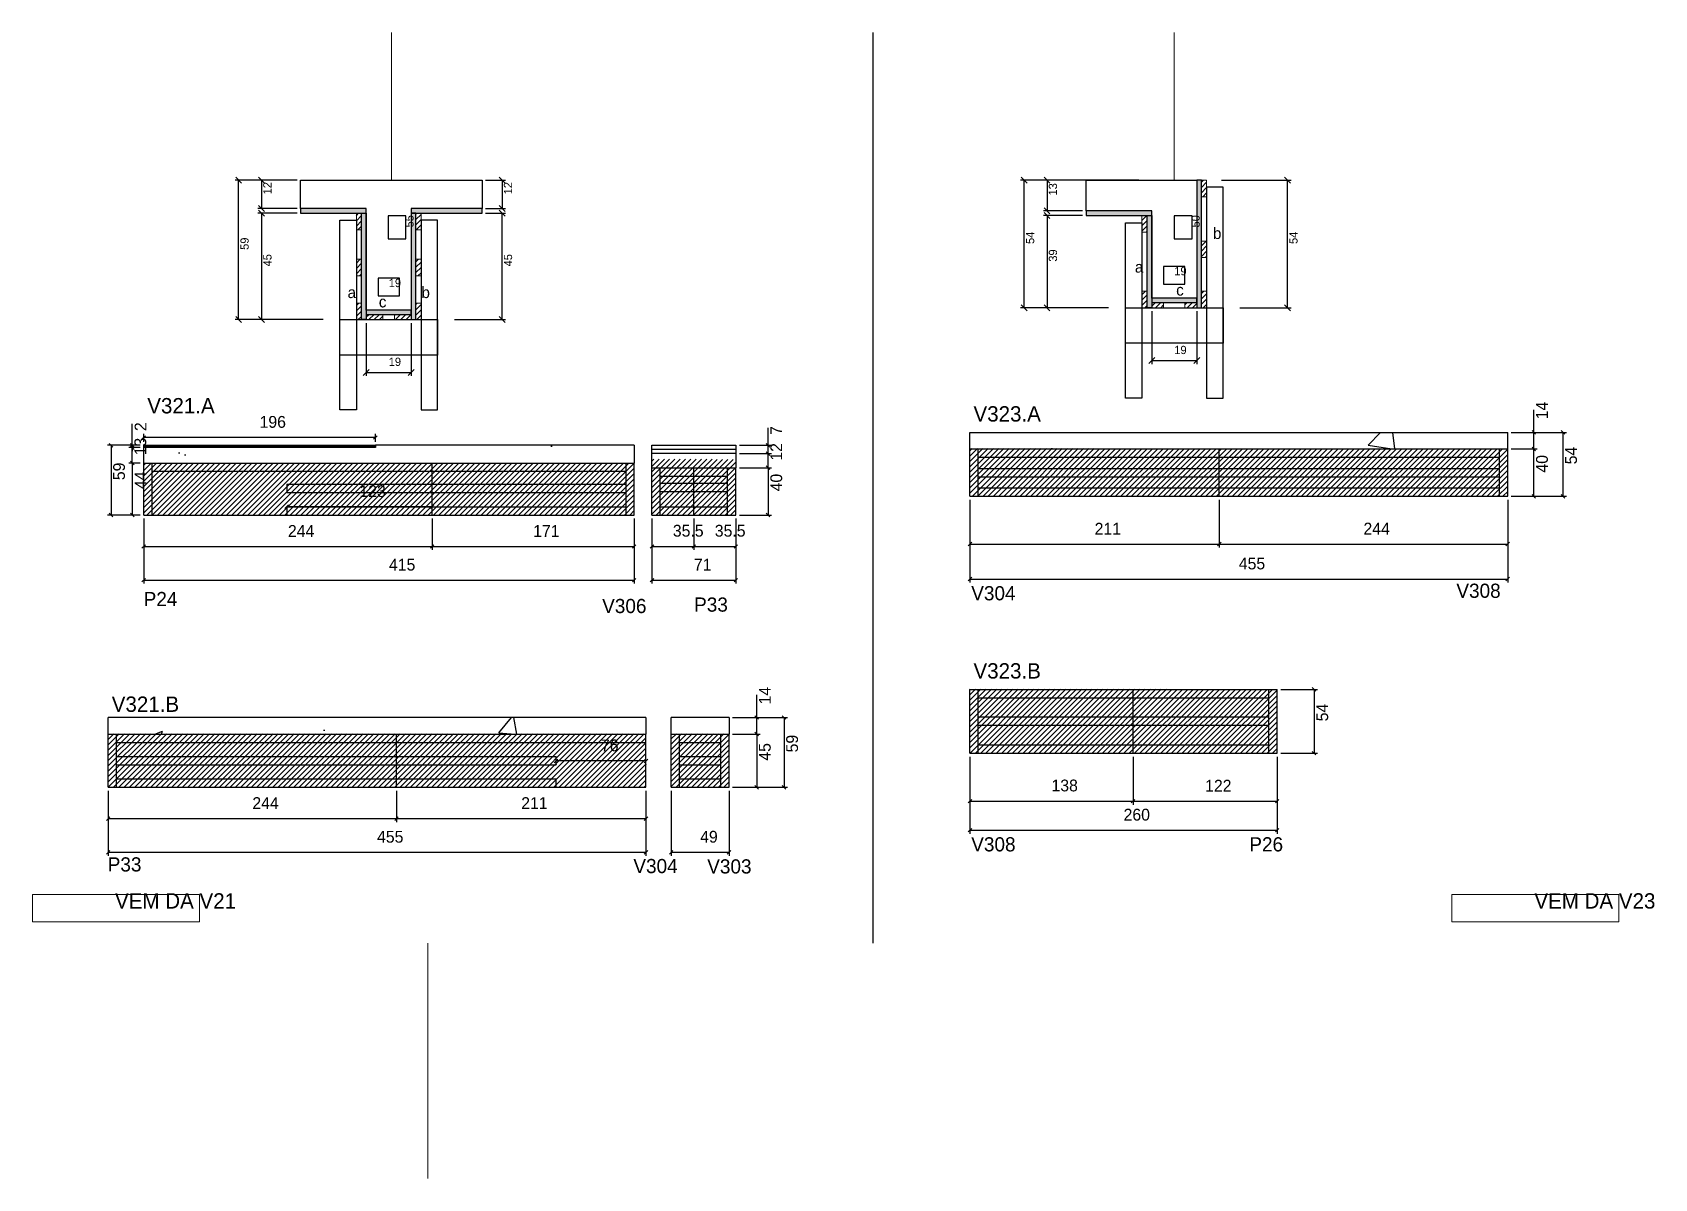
# Model space of a CAD drawing. Header units: metres. Extents: x 6735 to 8107, y 2759 to 3729.
import ezdxf

# ---------------------------------------------------------------- set-up
doc = ezdxf.new("R2010")
doc.units = ezdxf.units.M
for name, color, linetype in [('5', 7, 'Continuous'), ('CONCRETO', 7, 'Continuous'), ('COTA', 7, 'Continuous'), ('Cota Seção (2x)', 7, 'Continuous'), ('detalhes', 7, 'Continuous'), ('Hachura', 7, 'Continuous'), ('Madeira', 7, 'Continuous'), ('Painéis', 7, 'Continuous'), ('REAPROVEITAMENTO', 7, 'Continuous'), ('SARR_2.2x7', 7, 'Continuous'), ('SARR_3.5x7', 7, 'Continuous'), ('SARR_EDITAR', 7, 'Continuous'), ('SARRAFO DE PRESSAO', 7, 'Continuous'), ('Texto Seção', 7, 'Continuous')]:
    doc.layers.add(name, color=color, linetype=linetype)

msp = doc.modelspace()

# ---------------------------------------------------------------- hatches: boundary and pattern name
at = {"layer": 'COTA'}
h = msp.add_hatch(dxfattribs=at)
h.set_pattern_fill('AR-CONC')
h.paths.add_polyline_path([(7024.7, 3377.1), (6828.7, 3377.1), (6828.7, 3364.1), (7243.7, 3364.1), (7243.7, 3379.1), (7024.7, 3379.1), (7024.7, 3377.1)])
h = msp.add_hatch(dxfattribs=at)
h.set_pattern_fill('AR-CONC')
h.paths.add_polyline_path([(7982.8, 3376), (7982.8, 3390), (7527.8, 3390), (7527.8, 3376), (7982.8, 3376), (7982.8, 3376)])
h = msp.add_hatch(dxfattribs=at)
h.set_pattern_fill('AR-CONC')
h.paths.add_polyline_path([(7329.7, 3360.1), (7329.7, 3372.1), (7258.7, 3372.1), (7258.7, 3360.1), (7329.7, 3360.1)])
h = msp.add_hatch(dxfattribs=at)
h.set_pattern_fill('AR-CONC')
h.paths.add_polyline_path([(7253.6, 3134.7), (7253.6, 3148.7), (6798.3, 3148.7), (6798.6, 3134.7), (7253.6, 3134.7), (7253.6, 3134.7)])
h = msp.add_hatch(dxfattribs=at)
h.set_pattern_fill('AR-CONC')
h.paths.add_polyline_path([(7324, 3134.7), (7324, 3148.7), (7275, 3148.7), (7275, 3134.7), (7324, 3134.7), (7324, 3134.7)])
at = {"layer": 'Hachura'}
h = msp.add_hatch(color=7, dxfattribs=at)
h.dxf.hatch_style = 1
h.paths.add_polyline_path([(7723.7, 3603.5), (7719.7, 3603.5), (7719.7, 3495.5), (7723.7, 3495.5), (7723.7, 3603.5)])
h = msp.add_hatch(dxfattribs=at)
h.set_pattern_fill('ANSI31')
h.paths.add_polyline_path([(7723.7, 3589.5), (7728.1, 3589.5), (7728.1, 3603.5), (7723.7, 3603.5), (7723.7, 3589.5)])
h = msp.add_hatch(color=7, dxfattribs=at)
h.dxf.hatch_style = 1
h.paths.add_polyline_path([(7017, 3575.5), (7017, 3579.5), (6961.4, 3579.5), (6961.4, 3575.5), (7017, 3575.5)])
h = msp.add_hatch(dxfattribs=at)
h.set_pattern_fill('ANSI31')
h.paths.add_polyline_path([(7008.6, 3561.5), (7013, 3561.5), (7013, 3575.5), (7008.6, 3575.5), (7008.6, 3561.5)])
h = msp.add_hatch(color=7, dxfattribs=at)
h.dxf.hatch_style = 1
h.paths.add_polyline_path([(7013, 3575.5), (7017, 3575.5), (7017, 3485.5), (7013, 3485.5), (7013, 3575.5)])
h = msp.add_hatch(color=7, dxfattribs=at)
h.dxf.hatch_style = 1
h.paths.add_polyline_path([(7115, 3575.5), (7115, 3579.5), (7055, 3579.5), (7055, 3575.5), (7115, 3575.5)])
h = msp.add_hatch(color=7, dxfattribs=at)
h.dxf.hatch_style = 1
h.paths.add_polyline_path([(7059, 3575.5), (7055, 3575.5), (7055, 3485.5), (7059, 3485.5), (7059, 3575.5)])
h = msp.add_hatch(dxfattribs=at)
h.set_pattern_fill('ANSI31')
h.paths.add_polyline_path([(7063.4, 3561.5), (7059, 3561.5), (7059, 3575.5), (7063.4, 3575.5), (7063.4, 3561.5)])
h = msp.add_hatch(color=7, dxfattribs=at)
h.dxf.hatch_style = 1
h.paths.add_polyline_path([(7681.7, 3573.5), (7681.7, 3577.5), (7626.1, 3577.5), (7626.1, 3573.5), (7681.7, 3573.5)])
h = msp.add_hatch(dxfattribs=at)
h.set_pattern_fill('ANSI31')
h.paths.add_polyline_path([(7673.3, 3559.5), (7677.7, 3559.5), (7677.7, 3573.5), (7673.3, 3573.5), (7673.3, 3559.5)])
h = msp.add_hatch(color=7, dxfattribs=at)
h.dxf.hatch_style = 1
h.paths.add_polyline_path([(7681.7, 3573.5), (7677.7, 3573.5), (7677.7, 3495.5), (7681.7, 3495.5), (7681.7, 3573.5), (7681.7, 3573.5)])
h = msp.add_hatch(dxfattribs=at)
h.set_pattern_fill('ANSI31')
h.paths.add_polyline_path([(7723.7, 3538), (7728.1, 3538), (7728.1, 3552), (7723.7, 3552), (7723.7, 3538)])
h = msp.add_hatch(dxfattribs=at)
h.set_pattern_fill('ANSI31')
h.paths.add_polyline_path([(7008.6, 3522.5), (7013, 3522.5), (7013, 3536.5), (7008.6, 3536.5), (7008.6, 3522.5)])
h = msp.add_hatch(dxfattribs=at)
h.set_pattern_fill('ANSI31')
h.paths.add_polyline_path([(7063.4, 3522.5), (7059, 3522.5), (7059, 3536.5), (7063.4, 3536.5), (7063.4, 3522.5)])
h = msp.add_hatch(dxfattribs=at)
h.set_pattern_fill('ANSI31')
h.paths.add_polyline_path([(7673.3, 3495.5), (7677.7, 3495.5), (7677.7, 3509.5), (7673.3, 3509.5), (7673.3, 3495.5)])
h = msp.add_hatch(color=7, dxfattribs=at)
h.dxf.hatch_style = 1
h.paths.add_polyline_path([(7719.7, 3499.9), (7719.7, 3503.5), (7681.7, 3503.5), (7681.7, 3499.9), (7719.7, 3499.9)])
h = msp.add_hatch(dxfattribs=at)
h.set_pattern_fill('ANSI31')
h.paths.add_polyline_path([(7723.7, 3495.5), (7728.1, 3495.5), (7728.1, 3509.5), (7723.7, 3509.5), (7723.7, 3495.5)])
h = msp.add_hatch(dxfattribs=at)
h.set_pattern_fill('ANSI31')
h.paths.add_polyline_path([(7008.6, 3485.5), (7013, 3485.5), (7013, 3499.5), (7008.6, 3499.5), (7008.6, 3485.5)])
h = msp.add_hatch(color=7, dxfattribs=at)
h.dxf.hatch_style = 1
h.paths.add_polyline_path([(7055, 3489.9), (7055, 3493.5), (7017, 3493.5), (7017, 3489.9), (7055, 3489.9)])
h = msp.add_hatch(dxfattribs=at)
h.set_pattern_fill('ANSI31')
h.paths.add_polyline_path([(7017, 3485.5), (7017, 3489.9), (7031, 3489.9), (7031, 3485.5), (7017, 3485.5)])
h = msp.add_hatch(dxfattribs=at)
h.set_pattern_fill('ANSI31')
h.paths.add_polyline_path([(7055, 3485.5), (7055, 3489.9), (7041, 3489.9), (7041, 3485.5), (7055, 3485.5)])
h = msp.add_hatch(dxfattribs=at)
h.set_pattern_fill('ANSI31')
h.paths.add_polyline_path([(7063.4, 3485.5), (7059, 3485.5), (7059, 3499.5), (7063.4, 3499.5), (7063.4, 3485.5)])
h = msp.add_hatch(dxfattribs=at)
h.set_pattern_fill('ANSI31')
h.paths.add_polyline_path([(7681.7, 3495.5), (7681.7, 3499.9), (7691.7, 3499.9), (7691.7, 3495.5), (7681.7, 3495.5)])
h = msp.add_hatch(dxfattribs=at)
h.set_pattern_fill('ANSI31')
h.paths.add_polyline_path([(7719.7, 3495.5), (7719.7, 3499.9), (7709.7, 3499.9), (7709.7, 3495.5), (7719.7, 3495.5)])
at = {"layer": 'REAPROVEITAMENTO'}
h = msp.add_hatch(dxfattribs=at)
h.set_pattern_fill('ANSI31')
h.paths.add_polyline_path([(7243.7, 3320.1), (7243.7, 3364.1), (6828.7, 3364.1), (6828.7, 3320.1), (7243.7, 3320.1)])
h = msp.add_hatch(dxfattribs=at)
h.set_pattern_fill('ANSI31')
h.paths.add_polyline_path([(7329.7, 3320), (7329.7, 3367.2), (7258.7, 3367.3), (7258.7, 3320.2), (7329.7, 3320)])
h = msp.add_hatch(dxfattribs=at)
h.set_pattern_fill('ANSI31')
h.paths.add_polyline_path([(7527.8, 3336.1), (7527.8, 3376.3), (7982.8, 3376.1), (7982.8, 3336), (7527.8, 3336.1), (7527.8, 3336.1)])
h = msp.add_hatch(dxfattribs=at)
h.set_pattern_fill('ANSI31')
h.paths.add_polyline_path([(7527.8, 3118.6), (7527.8, 3172.7), (7787.8, 3172.5), (7787.8, 3118.4), (7527.8, 3118.6), (7527.8, 3118.6)])
h = msp.add_hatch(dxfattribs=at)
h.set_pattern_fill('ANSI31')
h.paths.add_polyline_path([(7253.6, 3089.7), (7253.6, 3134.8), (6798.6, 3135), (6798.6, 3089.8), (7253.6, 3089.7)])
h = msp.add_hatch(dxfattribs=at)
h.set_pattern_fill('ANSI31')
h.paths.add_polyline_path([(7324, 3089.7), (7324, 3134.8), (7275, 3135), (7275, 3089.8), (7324, 3089.7)])

# ---------------------------------------------------------------- linework, layer by layer
at = {"layer": 'CONCRETO', "color": 251, "lineweight": 25}
for points in [[(6961.4, 3579.5), (6961.4, 3603.5), (7115, 3603.5), (7115, 3579.5), (7055, 3579.5), (7055, 3493.5), (7017, 3493.5), (7017, 3579.5)], [(7626.1, 3577.5), (7626.1, 3603.5), (7681.7, 3603.5), (7681.7, 3603.5), (7719.7, 3603.5), (7719.7, 3503.5), (7681.7, 3503.5), (7681.7, 3577.5)]]:
    msp.add_lwpolyline(points, close=True, dxfattribs=at)
at = {"layer": 'COTA', "color": 241, "lineweight": 25}
for p, q in [((7445.7, 3728.5), (7445.7, 2957.8)), ((6828.7, 3364.1), (6828.7, 3377.1)), ((7243.7, 3379.1), (7024.7, 3379.1)), ((7243.7, 3379.1), (7243.7, 3364.1)), ((7527.8, 3376), (7527.8, 3390)), ((7527.8, 3390), (7982.8, 3390)), ((7982.8, 3376), (7982.8, 3390)), ((7258.7, 3360.1), (7258.7, 3372.1)), ((7329.7, 3372.1), (7258.7, 3372.1)), ((7329.7, 3372.1), (7329.7, 3360.1)), ((6798.6, 3134.7), (6798.6, 3148.7)), ((7253.6, 3148.7), (6798.6, 3148.7)), ((7253.6, 3148.7), (7253.6, 3134.7)), ((7275, 3134.7), (7275, 3148.7)), ((7324, 3148.7), (7275, 3148.7)), ((7324, 3148.7), (7324, 3134.7))]:
    msp.add_line(p, q, dxfattribs=at)
at = {"layer": 'COTA', "color": 4, "lineweight": 25}
for p, q in [((6958.4, 3603.5), (6906, 3603.5)), ((6909, 3485.5), (6909, 3603.5)), ((6958.4, 3603.5), (6925.3, 3603.5)), ((6928.3, 3603.5), (6928.3, 3579.5)), ((7118, 3603.5), (7134.9, 3603.5)), ((7131.9, 3603.5), (7131.9, 3579.5)), ((7670.7, 3603.5), (7570.7, 3603.5)), ((7573.7, 3495.5), (7573.7, 3603.5)), ((7623.1, 3603.5), (7590, 3603.5)), ((7593, 3603.5), (7593, 3577.5)), ((7740.7, 3603.5), (7799.5, 3603.5)), ((7796.5, 3495.5), (7796.5, 3603.5)), ((6958.4, 3579.5), (6925.3, 3579.5)), ((6958.4, 3575.5), (6925.3, 3575.5)), ((6928.3, 3575.5), (6928.3, 3485.5)), ((7118, 3579.5), (7134.9, 3579.5)), ((7118, 3575.5), (7134.9, 3575.5)), ((7131.9, 3485.5), (7131.9, 3575.5)), ((7623.1, 3577.5), (7590, 3577.5)), ((7623.1, 3573.5), (7590, 3573.5)), ((7593, 3573.5), (7593, 3495.5)), ((7645.1, 3495.5), (7570.7, 3495.5)), ((7645.1, 3495.5), (7590, 3495.5)), ((7681.7, 3492.5), (7681.7, 3447.8)), ((7719.7, 3492.5), (7719.7, 3447.8)), ((7756.3, 3495.5), (7799.5, 3495.5)), ((6980.4, 3485.5), (6906, 3485.5)), ((6980.4, 3485.5), (6925.3, 3485.5)), ((7017, 3482.5), (7017, 3437.8)), ((7055, 3482.5), (7055, 3437.8)), ((7091.6, 3485.5), (7134.9, 3485.5)), ((7681.7, 3450.8), (7719.7, 3450.8)), ((7017, 3440.8), (7055, 3440.8)), ((8004.9, 3390), (8004.9, 3409.1)), ((6819, 3379.1), (6819, 3397.2)), ((7357, 3379.1), (7357, 3393.8)), ((6825.7, 3379.1), (6798, 3379.1)), ((6801, 3379.1), (6801, 3320.1)), ((6825.7, 3379.1), (6816, 3379.1)), ((6825.7, 3377.1), (6816, 3377.1)), ((6825.7, 3377.1), (6816, 3377.1)), ((6819, 3377.1), (6819, 3379.1)), ((6819, 3364.1), (6819, 3377.1)), ((6819, 3377.1), (6819, 3374.1)), ((6828.7, 3382.1), (6828.7, 3388.7)), ((7024.7, 3385.7), (6828.7, 3385.7)), ((7024.7, 3382.1), (7024.7, 3388.7)), ((7332.7, 3379.1), (7360, 3379.1)), ((7357, 3372.1), (7357, 3379.1)), ((7985.8, 3390), (8007.9, 3390)), ((7985.8, 3390), (8032.6, 3390)), ((8004.9, 3376), (8004.9, 3390)), ((8029.6, 3390), (8029.6, 3336)), ((6825.7, 3364.1), (6816, 3364.1)), ((6825.7, 3364.1), (6816, 3364.1)), ((6819, 3364.1), (6819, 3320.1)), ((7332.7, 3372.1), (7360, 3372.1)), ((7332.7, 3372.1), (7360, 3372.1)), ((7357, 3360.1), (7357, 3372.1)), ((7985.8, 3376), (8007.9, 3376)), ((7985.8, 3376), (8007.9, 3376)), ((8004.9, 3336), (8004.9, 3376)), ((7332.7, 3360.1), (7360, 3360.1)), ((7332.7, 3360.1), (7360, 3360.1)), ((7357, 3360.1), (7357, 3320.1)), ((7985.8, 3336), (8007.9, 3336)), ((7985.8, 3336), (8032.6, 3336)), ((7072.7, 3327.1), (6949.7, 3327.1)), ((7527.8, 3333), (7527.8, 3292.5)), ((7527.8, 3333), (7527.8, 3262.9)), ((7738.8, 3333), (7738.8, 3292.5)), ((7738.8, 3333), (7738.8, 3292.5)), ((7982.8, 3333), (7982.8, 3292.5)), ((7982.8, 3333), (7982.8, 3262.9)), ((6825.7, 3320.1), (6798, 3320.1)), ((6825.7, 3320.1), (6816, 3320.1)), ((6828.7, 3317.1), (6828.7, 3290.5)), ((6828.7, 3317.1), (6828.7, 3262)), ((7072.7, 3317.1), (7072.7, 3290.5)), ((7072.7, 3317.1), (7072.7, 3290.5)), ((7243.7, 3317.1), (7243.7, 3290.5)), ((7243.7, 3317.1), (7243.7, 3262)), ((7258.7, 3317.1), (7258.7, 3290.5)), ((7258.7, 3317.1), (7258.7, 3262)), ((7294.2, 3317.1), (7294.2, 3290.5)), ((7294.2, 3317.1), (7294.2, 3290.5)), ((7329.7, 3317.1), (7329.7, 3290.5)), ((7329.7, 3317.1), (7329.7, 3262)), ((7332.7, 3320.1), (7360, 3320.1)), ((7527.8, 3295.5), (7738.8, 3295.5)), ((7738.8, 3295.5), (7982.8, 3295.5)), ((6828.7, 3293.5), (7072.7, 3293.5)), ((7072.7, 3293.5), (7243.7, 3293.5)), ((7258.7, 3293.5), (7294.2, 3293.5)), ((7294.2, 3293.5), (7329.7, 3293.5)), ((6828.7, 3265), (7243.7, 3265)), ((7258.7, 3265), (7329.7, 3265)), ((7527.8, 3265.9), (7982.8, 3265.9)), ((7790.8, 3172.5), (7822, 3172.5)), ((7819, 3172.5), (7819, 3118.5)), ((7347.4, 3148.7), (7347.4, 3167.9)), ((7327, 3148.7), (7350.4, 3148.7)), ((7327, 3148.7), (7373.5, 3148.7)), ((7347.4, 3134.7), (7347.4, 3148.7)), ((7370.5, 3148.7), (7370.5, 3089.7)), ((7327, 3134.7), (7350.4, 3134.7)), ((7327, 3134.7), (7350.4, 3134.7)), ((7347.4, 3134.7), (7347.4, 3089.7)), ((7790.8, 3118.5), (7822, 3118.5)), ((7253.6, 3112), (7177.6, 3112)), ((7177.6, 3109.2), (7177.6, 3109)), ((7253.6, 3109.2), (7253.6, 3109)), ((7527.8, 3115.5), (7527.8, 3074.9)), ((7527.8, 3115.5), (7527.8, 3050.4)), ((7665.8, 3115.5), (7665.8, 3074.9)), ((7665.8, 3115.5), (7665.8, 3074.9)), ((7787.8, 3115.5), (7787.8, 3074.9)), ((7787.8, 3115.5), (7787.8, 3050.4)), ((7327, 3089.7), (7350.4, 3089.7)), ((7327, 3089.7), (7373.5, 3089.7)), ((6798.6, 3086.7), (6798.6, 3060.2)), ((6798.6, 3086.7), (6798.6, 3031.7)), ((7042.6, 3086.7), (7042.6, 3060.2)), ((7042.6, 3086.7), (7042.6, 3060.2)), ((7253.6, 3086.7), (7253.6, 3060.2)), ((7253.6, 3086.7), (7253.6, 3031.7)), ((7275, 3086.7), (7275, 3031.7)), ((7324, 3086.7), (7324, 3031.7)), ((7527.8, 3077.9), (7665.8, 3077.9)), ((7665.8, 3077.9), (7787.8, 3077.9)), ((6798.6, 3063.2), (7042.6, 3063.2)), ((7042.6, 3063.2), (7253.6, 3063.2)), ((7527.8, 3053.4), (7787.8, 3053.4)), ((6798.6, 3034.7), (7253.6, 3034.7)), ((7275, 3034.7), (7324, 3034.7))]:
    msp.add_line(p, q, dxfattribs=at)
at = {"layer": 'COTA', "color": 0, "lineweight": 25}
for p, q in [((8006.4, 3388.5), (8003.4, 3391.5)), ((8031.1, 3388.5), (8028.1, 3391.5)), ((6802.5, 3377.6), (6799.5, 3380.6)), ((6817.5, 3380.6), (6820.5, 3377.6)), ((6820.5, 3375.6), (6817.5, 3378.6)), ((6820.5, 3375.6), (6817.5, 3378.6)), ((6830.2, 3387.2), (6827.2, 3384.2)), ((7023.2, 3384.2), (7026.2, 3387.2)), ((7358.5, 3377.6), (7355.5, 3380.6)), ((8006.4, 3374.5), (8003.4, 3377.5)), ((8003.4, 3377.5), (8006.4, 3374.5)), ((6817.5, 3365.6), (6820.5, 3362.6)), ((6820.5, 3362.6), (6817.5, 3365.6)), ((7358.5, 3370.6), (7355.5, 3373.6)), ((7355.5, 3373.6), (7358.5, 3370.6)), ((7358.5, 3358.6), (7355.5, 3361.6)), ((7355.5, 3361.6), (7358.5, 3358.6)), ((8003.4, 3337.5), (8006.4, 3334.5)), ((8028.1, 3337.5), (8031.1, 3334.5)), ((6951.2, 3328.6), (6948.2, 3325.6)), ((7071.2, 3325.6), (7074.2, 3328.6)), ((6799.5, 3321.6), (6802.5, 3318.6)), ((6817.5, 3321.6), (6820.5, 3318.6)), ((7355.5, 3321.6), (7358.5, 3318.6)), ((6830.2, 3295), (6827.2, 3292)), ((7071.2, 3292), (7074.2, 3295)), ((7074.2, 3295), (7071.2, 3292)), ((7242.2, 3292), (7245.2, 3295)), ((7260.2, 3295), (7257.2, 3292)), ((7292.7, 3292), (7295.7, 3295)), ((7295.7, 3295), (7292.7, 3292)), ((7328.2, 3292), (7331.2, 3295)), ((7529.3, 3297), (7526.3, 3294)), ((7737.3, 3294), (7740.3, 3297)), ((7740.3, 3297), (7737.3, 3294)), ((7981.3, 3294), (7984.3, 3297)), ((7529.3, 3267.4), (7526.3, 3264.4)), ((7981.3, 3264.4), (7984.3, 3267.4)), ((6830.2, 3266.5), (6827.2, 3263.5)), ((7242.2, 3263.5), (7245.2, 3266.5)), ((7260.2, 3266.5), (7257.2, 3263.5)), ((7328.2, 3263.5), (7331.2, 3266.5)), ((7820.5, 3171), (7817.5, 3174)), ((7348.9, 3147.2), (7345.9, 3150.2)), ((7372, 3147.2), (7369, 3150.2)), ((7345.9, 3136.2), (7348.9, 3133.2)), ((7348.9, 3133.2), (7345.9, 3136.2)), ((7817.5, 3120), (7820.5, 3117)), ((7179.1, 3113.5), (7176.1, 3110.5)), ((7252.1, 3110.5), (7255.1, 3113.5)), ((7345.9, 3091.2), (7348.9, 3088.2)), ((7369, 3091.2), (7372, 3088.2)), ((7529.3, 3079.4), (7526.3, 3076.4)), ((7664.3, 3076.4), (7667.3, 3079.4)), ((7667.3, 3079.4), (7664.3, 3076.4)), ((7786.3, 3076.4), (7789.3, 3079.4)), ((6800.1, 3064.7), (6797.1, 3061.7)), ((7041.1, 3061.7), (7044.1, 3064.7)), ((7044.1, 3064.7), (7041.1, 3061.7)), ((7252.1, 3061.7), (7255.1, 3064.7)), ((7529.3, 3054.9), (7526.3, 3051.9)), ((7786.3, 3051.9), (7789.3, 3054.9)), ((6800.1, 3036.2), (6797.1, 3033.2)), ((7252.1, 3033.2), (7255.1, 3036.2)), ((7276.5, 3036.2), (7273.5, 3033.2)), ((7322.5, 3033.2), (7325.5, 3036.2))]:
    msp.add_line(p, q, dxfattribs=at)
for points in [[(6911.5, 3601), (6906.5, 3606)], [(6930.8, 3601), (6925.8, 3606)], [(7134.4, 3601), (7129.4, 3606)], [(7576.2, 3601), (7571.2, 3606)], [(7595.5, 3601), (7590.5, 3606)], [(7799, 3601), (7794, 3606)], [(6925.8, 3582), (6930.8, 3577)], [(6930.8, 3573), (6925.8, 3578)], [(7129.4, 3582), (7134.4, 3577)], [(7134.4, 3573), (7129.4, 3578)], [(7590.5, 3580), (7595.5, 3575)], [(7595.5, 3571), (7590.5, 3576)], [(6906.5, 3488), (6911.5, 3483)], [(6925.8, 3488), (6930.8, 3483)], [(7129.4, 3488), (7134.4, 3483)], [(7571.2, 3498), (7576.2, 3493)], [(7590.5, 3498), (7595.5, 3493)], [(7794, 3498), (7799, 3493)], [(7684.2, 3453.3), (7679.2, 3448.3)], [(7717.2, 3448.3), (7722.2, 3453.3)], [(7019.5, 3443.3), (7014.5, 3438.3)], [(7052.5, 3438.3), (7057.5, 3443.3)]]:
    msp.add_lwpolyline(points, dxfattribs=at)
at = {"layer": 'Cota Seção (2x)', "color": 180, "lineweight": 25}
for p, q in [((7050.5, 3573.2), (7035.5, 3573.2)), ((7035.5, 3573.2), (7035.5, 3553.9)), ((7050.5, 3553.9), (7050.5, 3573.2)), ((7715.7, 3573.2), (7700.7, 3573.2)), ((7700.7, 3573.2), (7700.7, 3553.9)), ((7715.7, 3553.9), (7715.7, 3573.2)), ((7035.5, 3553.9), (7050.5, 3553.9)), ((7700.7, 3553.9), (7715.7, 3553.9)), ((7709.7, 3530.5), (7691.7, 3530.5)), ((7691.7, 3530.5), (7691.7, 3515.5)), ((7709.7, 3515.5), (7709.7, 3530.5)), ((7045, 3520.5), (7027, 3520.5)), ((7027, 3520.5), (7027, 3505.5)), ((7045, 3505.5), (7045, 3520.5)), ((7691.7, 3515.5), (7709.7, 3515.5)), ((7027, 3505.5), (7045, 3505.5))]:
    msp.add_line(p, q, dxfattribs=at)
at = {"layer": 'Madeira', "color": 126, "lineweight": 18}
for points in [[(7723.7, 3589.5), (7728.1, 3589.5), (7728.1, 3603.5), (7723.7, 3603.5)], [(7008.6, 3561.5), (7013, 3561.5), (7013, 3575.5), (7008.6, 3575.5)], [(7063.4, 3561.5), (7059, 3561.5), (7059, 3575.5), (7063.4, 3575.5)], [(7673.3, 3559.5), (7677.7, 3559.5), (7677.7, 3573.5), (7673.3, 3573.5)], [(7723.7, 3538), (7728.1, 3538), (7728.1, 3552), (7723.7, 3552)], [(7008.6, 3522.5), (7013, 3522.5), (7013, 3536.5), (7008.6, 3536.5)], [(7063.4, 3522.5), (7059, 3522.5), (7059, 3536.5), (7063.4, 3536.5)], [(7673.3, 3495.5), (7677.7, 3495.5), (7677.7, 3509.5), (7673.3, 3509.5)], [(7723.7, 3495.5), (7728.1, 3495.5), (7728.1, 3509.5), (7723.7, 3509.5)], [(7008.6, 3485.5), (7013, 3485.5), (7013, 3499.5), (7008.6, 3499.5)], [(7017, 3485.5), (7017, 3489.9), (7031, 3489.9), (7031, 3485.5)], [(7055, 3485.5), (7055, 3489.9), (7041, 3489.9), (7041, 3485.5)], [(7063.4, 3485.5), (7059, 3485.5), (7059, 3499.5), (7063.4, 3499.5)], [(7681.7, 3495.5), (7681.7, 3499.9), (7691.7, 3499.9), (7691.7, 3495.5)], [(7719.7, 3495.5), (7719.7, 3499.9), (7709.7, 3499.9), (7709.7, 3495.5)]]:
    msp.add_lwpolyline(points, close=True, dxfattribs=at)
at = {"layer": 'Painéis', "color": 200, "lineweight": 25}
for p, q in [((6828.7, 3364.1), (7243.7, 3364.1)), ((6828.7, 3320.1), (6828.7, 3364.1)), ((7072.7, 3320.1), (7072.7, 3364.1)), ((7243.7, 3320.1), (7243.7, 3364.1)), ((7527.8, 3376), (7982.8, 3376)), ((7527.8, 3336), (7527.8, 3376)), ((7738.8, 3336), (7738.8, 3376)), ((7982.8, 3336), (7982.8, 3376)), ((7258.7, 3360.1), (7329.7, 3360.1)), ((7258.7, 3320.1), (7258.7, 3360.1)), ((7294.2, 3320.1), (7294.2, 3360.1)), ((7329.7, 3320.1), (7329.7, 3360.1)), ((7527.8, 3336), (7982.8, 3336)), ((6828.7, 3320.1), (7243.7, 3320.1)), ((7258.7, 3320.1), (7329.7, 3320.1)), ((7527.8, 3172.5), (7787.8, 3172.5)), ((7527.8, 3118.5), (7527.8, 3172.5)), ((7665.8, 3118.5), (7665.8, 3172.5)), ((7787.8, 3118.5), (7787.8, 3172.5)), ((6798.6, 3134.7), (7253.6, 3134.7)), ((6798.6, 3089.7), (6798.6, 3134.7)), ((7042.6, 3089.7), (7042.6, 3134.7)), ((7253.6, 3089.7), (7253.6, 3134.7)), ((7275, 3134.7), (7324, 3134.7)), ((7275, 3089.7), (7275, 3134.7)), ((7324, 3089.7), (7324, 3134.7)), ((7527.8, 3118.5), (7787.8, 3118.5)), ((6798.6, 3089.7), (7253.6, 3089.7)), ((7275, 3089.7), (7324, 3089.7))]:
    msp.add_line(p, q, dxfattribs=at)
for points in [[(7723.7, 3603.5), (7719.7, 3603.5), (7719.7, 3495.5), (7723.7, 3495.5)], [(7017, 3575.5), (7017, 3579.5), (6961.4, 3579.5), (6961.4, 3575.5)], [(7013, 3575.5), (7017, 3575.5), (7017, 3485.5), (7013, 3485.5)], [(7115, 3575.5), (7115, 3579.5), (7055, 3579.5), (7055, 3575.5)], [(7059, 3575.5), (7055, 3575.5), (7055, 3485.5), (7059, 3485.5)], [(7681.7, 3573.5), (7681.7, 3577.5), (7626.1, 3577.5), (7626.1, 3573.5)], [(7677.7, 3573.5), (7681.7, 3573.5), (7681.7, 3495.5), (7677.7, 3495.5)], [(7719.7, 3499.9), (7719.7, 3503.5), (7681.7, 3503.5), (7681.7, 3499.9)], [(7055, 3489.9), (7055, 3493.5), (7017, 3493.5), (7017, 3489.9)], [(6828.7, 3379.1), (7024.7, 3379.1), (7024.7, 3377.1), (6828.7, 3377.1)], [(7329.7, 3372.1), (7258.7, 3372.1), (7258.7, 3379.1), (7329.7, 3379.1)]]:
    msp.add_lwpolyline(points, close=True, dxfattribs=at)
at = {"layer": 'SARR_2.2x7', "color": 40, "lineweight": 25}
for p, q in [((6835.7, 3320.1), (6835.7, 3364.1)), ((7236.8, 3320.1), (7236.8, 3364.1)), ((7329.7, 3375.6), (7258.7, 3375.6)), ((7534.8, 3336), (7534.8, 3376)), ((7534.8, 3369), (7975.8, 3369)), ((7975.8, 3336), (7975.8, 3376)), ((6835.7, 3357.1), (7072.7, 3357.1)), ((7072.7, 3357.1), (7236.8, 3357.1)), ((7265.6, 3320.1), (7265.6, 3360.1)), ((7265.6, 3353.1), (7294.2, 3353.1)), ((7294.2, 3353.1), (7322.7, 3353.1)), ((7322.7, 3320.1), (7322.7, 3360.1)), ((7534.8, 3359.5), (7738.8, 3359.5)), ((7534.8, 3352.5), (7738.8, 3352.5)), ((7738.8, 3359.5), (7975.8, 3359.5)), ((7738.8, 3352.5), (7975.8, 3352.5)), ((6949.7, 3346.1), (7072.7, 3346.1)), ((6949.7, 3346.1), (6949.7, 3339.1)), ((6949.7, 3339.1), (7072.7, 3339.1)), ((7072.7, 3346.1), (7236.8, 3346.1)), ((7072.7, 3339.1), (7236.8, 3339.1)), ((7265.6, 3347.1), (7294.2, 3347.1)), ((7265.6, 3340.1), (7294.2, 3340.1)), ((7294.2, 3347.1), (7322.7, 3347.1)), ((7294.2, 3340.1), (7322.7, 3340.1)), ((7534.8, 3343), (7975.8, 3343)), ((6949.7, 3327.1), (7072.7, 3327.1)), ((6949.7, 3327.1), (6949.7, 3320.1)), ((7072.7, 3327.1), (7236.8, 3327.1)), ((7265.6, 3327.1), (7294.2, 3327.1)), ((7294.2, 3327.1), (7322.7, 3327.1)), ((7534.8, 3118.5), (7534.8, 3172.5)), ((7780.8, 3118.5), (7780.8, 3172.5)), ((7534.8, 3165.5), (7665.8, 3165.5)), ((7665.8, 3165.5), (7780.8, 3165.5)), ((7534.8, 3149.3), (7665.8, 3149.3)), ((7665.8, 3149.3), (7780.8, 3149.3)), ((6805.5, 3089.7), (6805.5, 3134.7)), ((7281.9, 3089.7), (7281.9, 3134.7)), ((7317, 3089.7), (7317, 3134.7)), ((7534.8, 3142.3), (7665.8, 3142.3)), ((7665.8, 3142.3), (7780.8, 3142.3)), ((6805.5, 3127.7), (7042.6, 3127.7)), ((7042.6, 3127.7), (7253.6, 3127.7)), ((7281.9, 3127.7), (7317, 3127.7)), ((7534.8, 3125.5), (7665.8, 3125.5)), ((7665.8, 3125.5), (7780.8, 3125.5)), ((6805.5, 3115.7), (7042.6, 3115.7)), ((6805.5, 3108.7), (7042.6, 3108.7)), ((7042.6, 3115.7), (7177.6, 3115.7)), ((7042.6, 3108.7), (7177.6, 3108.7)), ((7177.6, 3108.7), (7177.6, 3115.7)), ((7281.9, 3115.7), (7317, 3115.7)), ((7281.9, 3108.7), (7317, 3108.7)), ((6805.5, 3096.7), (7042.6, 3096.7)), ((7042.6, 3096.7), (7177.6, 3096.7)), ((7177.6, 3090), (7177.6, 3096.7)), ((7281.9, 3096.7), (7317, 3096.7))]:
    msp.add_line(p, q, dxfattribs=at)
at = {"layer": 'SARR_3.5x7', "color": 81, "lineweight": 25}
for points in [[(7742.1, 3597.5), (7728.1, 3597.5), (7728.1, 3419), (7742.1, 3419)], [(6994.6, 3569.5), (7008.6, 3569.5), (7008.6, 3409), (6994.6, 3409)], [(7077.4, 3569.5), (7063.4, 3569.5), (7063.4, 3409), (7077.4, 3409)], [(7659.3, 3567.5), (7673.3, 3567.5), (7673.3, 3419), (7659.3, 3419)], [(7659.3, 3495.5), (7742.1, 3495.5), (7742.1, 3465.5), (7659.3, 3465.5)], [(6994.6, 3485.5), (7077.4, 3485.5), (7077.4, 3455.5), (6994.6, 3455.5)]]:
    msp.add_lwpolyline(points, close=True, dxfattribs=at)
at = {"layer": 'SARR_EDITAR', "color": 141, "lineweight": 25}
msp.add_line((7024.7, 3378.1), (6828.7, 3378.1), dxfattribs=at)
at = {"layer": 'SARRAFO DE PRESSAO', "color": 30, "lineweight": 9}
msp.add_line((7069.2, 2758.5), (7069.2, 2957.8), dxfattribs=at)
at = {"layer": 'Texto Seção', "color": 252, "lineweight": 15}
for p, q in [((7038.2, 3603.5), (7038.2, 3728.5)), ((7700.7, 3603.5), (7700.7, 3728.5))]:
    msp.add_line(p, q, dxfattribs=at)
at = {"layer": 'Texto Seção', "color": 7, "lineweight": 15}
for points in [[(6734.5, 2999), (6876, 2999), (6876, 2975.8), (6734.5, 2975.8)], [(7935.6, 2999), (8077, 2999), (8077, 2975.8), (7935.6, 2975.8)]]:
    msp.add_lwpolyline(points, close=True, dxfattribs=at)

# ---------------------------------------------------------------- texts
at = {"layer": '5', "color": 5, "lineweight": 25}
for s, p in [('P24', (6828.6, 3243)), ('V304', (7528.9, 3247.9)), ('V308', (7939.4, 3250)), ('V306', (7216.6, 3237.1)), ('P33', (7294.4, 3238.3)), ('V308', (7528.9, 3035.4)), ('P26', (7764.2, 3035.4)), ('P33', (6798.2, 3018.4)), ('V304', (7243, 3017)), ('V303', (7305.5, 3016.7))]:
    msp.add_text(s, height=12, rotation=0, dxfattribs=at).set_placement(p)
at = {"layer": 'COTA', "color": 1, "lineweight": 25}
for s, p in [('12', (6936.8, 3591.5)), ('12', (7140.4, 3591.5)), ('13', (7601.5, 3590.5)), ('54', (7582.2, 3549.5)), ('54', (7805, 3549.5)), ('59', (6917.5, 3544.5)), ('39', (7601.5, 3534.5)), ('45', (6936.8, 3530.5)), ('45', (7140.4, 3530.5))]:
    msp.add_text(s, height=7, rotation=90, dxfattribs=at).set_placement(p)
for p in [(7700.7, 3456.3), (7036, 3446.3)]:
    msp.add_text('19', height=7, dxfattribs=at).set_placement(p)
at = {"layer": 'COTA', "color": 240, "lineweight": 25}
for s, p in [('196', (6926.7, 3393.9)), ('123', (7011.2, 3335.3)), ('244', (6950.7, 3301.6)), ('171', (7158.2, 3301.6)), ('35.5', (7276.4, 3301.8)), ('35.5', (7311.9, 3301.8)), ('211', (7633.3, 3303.5)), ('244', (7860.8, 3303.6)), ('415', (7036.2, 3273.1)), ('71', (7294.2, 3273.1)), ('455', (7755.3, 3274.1)), ('76', (7215.6, 3120.1)), ('138', (7596.8, 3086.2)), ('122', (7726.8, 3086)), ('244', (6920.6, 3071.3)), ('211', (7148.1, 3071.3)), ('260', (7657.8, 3061.5)), ('455', (7026.1, 3042.8)), ('49', (7299.5, 3042.8))]:
    msp.add_text(s, height=10, dxfattribs=at).set_placement(p)
for s, p in [('14', (8016.8, 3401.1)), ('2', (6831, 3391.1)), ('7', (7368.9, 3387.9)), ('13', (6830.8, 3370.6)), ('12', (7368.9, 3366.1)), ('54', (8041.4, 3363)), ('59', (6812.8, 3349.6)), ('40', (8016.8, 3356)), ('44', (6831, 3342.1)), ('40', (7368.9, 3340.1)), ('14', (7359.3, 3159.8)), ('54', (7830.9, 3145.5)), ('59', (7382.3, 3119.2)), ('45', (7359.2, 3112.2))]:
    msp.add_text(s, height=10, rotation=90, dxfattribs=at).set_placement(p)
at = {"layer": 'Cota Seção (2x)', "color": 1, "lineweight": 25}
for s, p in [('55', (7057, 3563.5)), ('50', (7722.2, 3563.5))]:
    msp.add_text(s, height=7, rotation=90, dxfattribs=at).set_placement(p)
for p in [(7700.7, 3523), (7036, 3513)]:
    msp.add_text('19', height=7, dxfattribs=at).set_placement(p)
at = {"layer": 'detalhes', "color": 4, "lineweight": 25}
for s, p in [('b', (7733.4, 3553.7)), ('a', (7667.4, 3525.2)), ('b', (7063.7, 3503.7)), ('a', (7001.2, 3503.7)), ('c', (7027.6, 3495.8)), ('c', (7702.3, 3505.8))]:
    msp.add_text(s, height=9.6, dxfattribs=at).set_placement(p)
at = {"layer": 'Texto Seção', "color": 7, "lineweight": 15}
for s, p in [('V321.A', (6831.7, 3406.1)), ('V323.A', (7530.8, 3399.2)), ('V323.B', (7530.8, 3181.7)), ('V321.B', (6801.6, 3153.5)), ('VEM DA V21', (6804.4, 2987)), ('VEM DA V23', (8005.4, 2987))]:
    msp.add_text(s, height=13, dxfattribs=at).set_placement(p)

doc.saveas('drawing.dxf')
